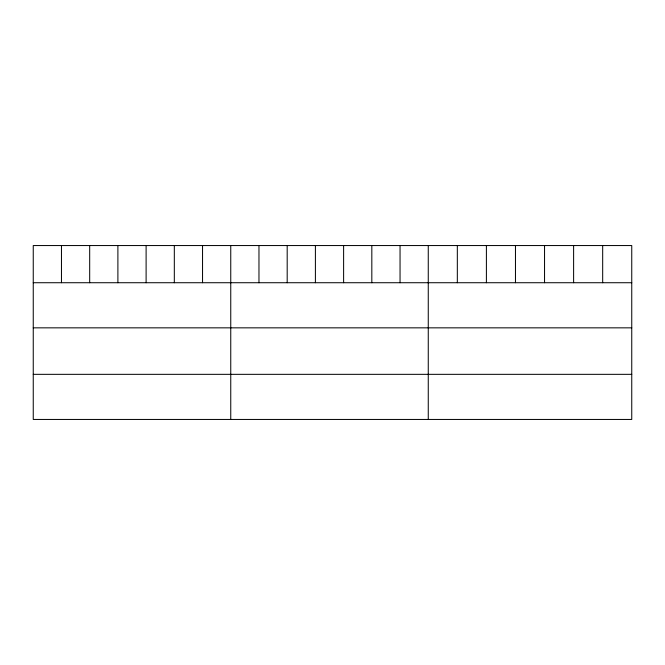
<?xml version="1.0" encoding="UTF-8"?>
<svg xmlns="http://www.w3.org/2000/svg" width="665" height="665" viewBox="0 0 665 665"><rect width="100%" height="100%" fill="white"/><g stroke="black" fill="none" stroke-linecap="round" stroke-linejoin="round"><path stroke-width="1" d="M631.75 282.725L631.75 419.449L33.25 419.449L33.25 245.551L631.75 245.551L631.75 282.725L33.25 282.725M33.25 327.845L631.75 327.845M33.25 374.337L631.75 374.337M602.681 245.551L602.681 282.725M573.612 245.551L573.612 282.725M544.544 245.551L544.544 282.725M515.466 245.551L515.466 282.725M486.398 245.551L486.398 282.725M457.329 245.551L457.329 282.725M428.26 245.551L428.26 419.449M400.047 245.551L400.047 282.725M371.826 245.551L371.826 282.725M343.614 245.551L343.614 282.725M315.401 245.551L315.401 282.725M287.189 245.551L287.189 282.725M258.968 245.551L258.968 282.725M230.755 245.551L230.755 419.449M202.542 245.551L202.542 282.725M174.321 245.551L174.321 282.725M146.109 245.551L146.109 282.725M117.896 245.551L117.896 282.725M89.684 245.551L89.684 282.725M61.463 245.551L61.463 282.725"/></g></svg>
